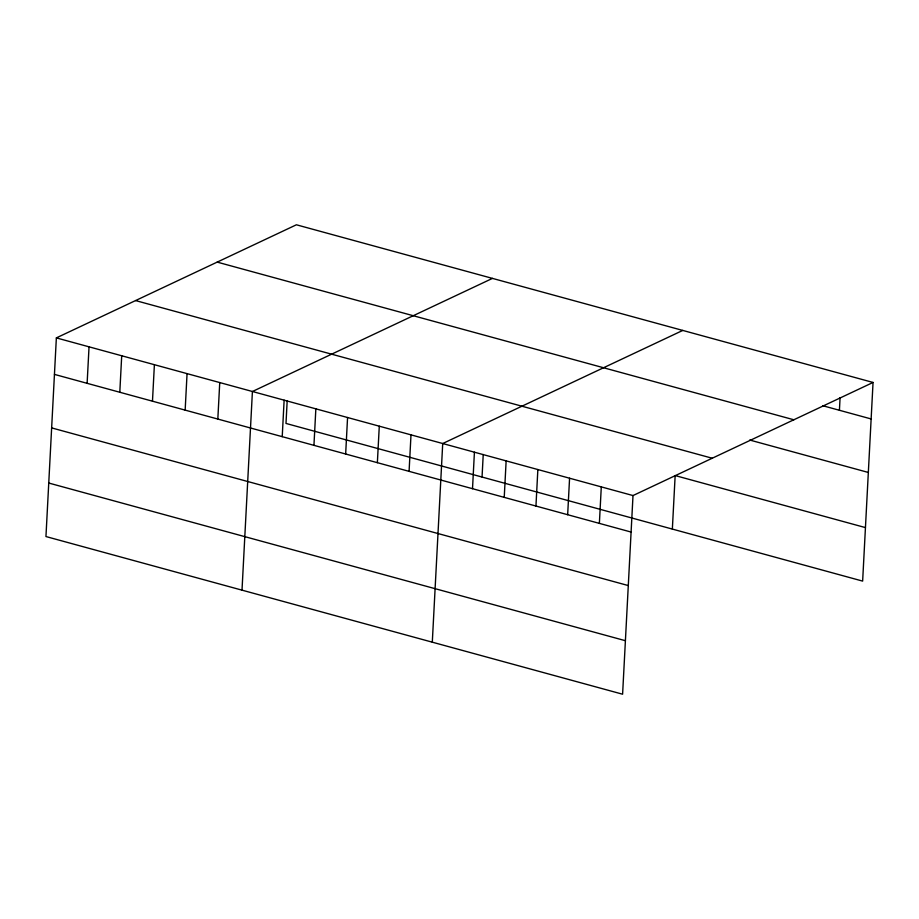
<?xml version="1.0" encoding="UTF-8"?>
<svg xmlns="http://www.w3.org/2000/svg" width="919" height="919" viewBox="0 0 919 919"><rect width="100%" height="100%" fill="white"/><g stroke="black" fill="none" stroke-linecap="round" stroke-linejoin="round"><path stroke-width="1.38" d="M873.05 382.453L296.4 224.787L56.358 337.893L45.95 536.547L622.6 694.213L633.007 495.559L873.05 382.453L862.642 581.107L285.993 423.441L287.176 400.902M87.121 383.326L89.04 346.831M119.803 392.252L121.71 355.768M152.474 401.189L154.392 364.694M185.156 410.127L187.062 373.631M217.826 419.064L219.744 382.568M242.007 590.159L252.415 391.505L492.469 278.388M282.225 436.663L284.132 400.167M313.942 445.336L315.849 408.84M345.659 454.009L347.566 417.513M377.364 462.682L379.283 426.186M409.081 471.355L411 434.859M432.298 642.186L442.717 443.532L682.76 330.426M472.515 488.701L474.422 452.205M482.05 477.041L483.233 454.514M504.232 497.374L506.139 460.878M535.949 506.036L537.856 469.552M567.666 514.709L569.573 478.213M599.372 523.382L601.29 486.886M672.352 529.08L675.155 475.56L865.445 527.598M839.426 410.276L840.081 397.64M822.873 405.75L871.143 418.949M217.194 262.11L793.832 419.776M749.743 440.04L868.329 472.458M135.575 300.57L712.225 458.236M56.358 337.893L633.007 495.559M54.451 374.389L631.089 532.055M51.648 427.898L628.286 585.564M48.753 483.038L625.402 640.704"/></g></svg>
